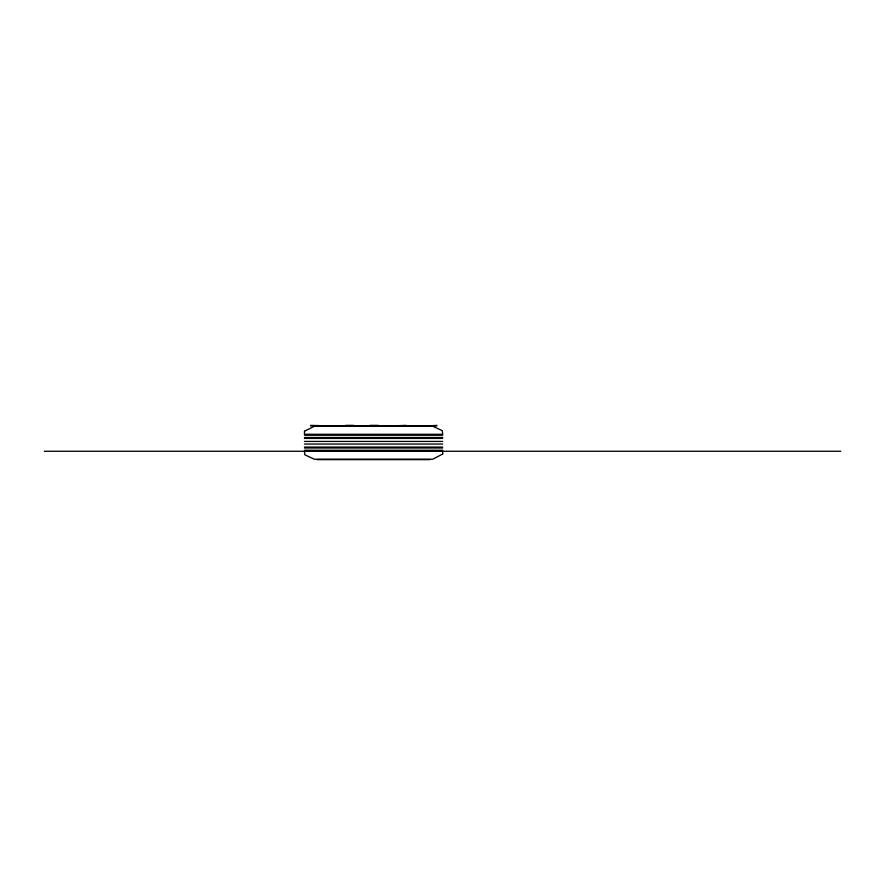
<?xml version="1.0" encoding="UTF-8"?>
<svg xmlns="http://www.w3.org/2000/svg" width="885" height="885" viewBox="0 0 885 885"><rect width="100%" height="100%" fill="white"/><g stroke="black" fill="none" stroke-linecap="round" stroke-linejoin="round"><path stroke-width="1.33" d="M310.524 425.364L328.7 425.884M345.46 425.364L353.723 425.364M369.786 425.364L378.315 425.364M406.093 425.364L392.243 425.884M436.814 425.364L428.738 425.884M310.524 425.884L436.814 425.884M304.451 435.232L442.699 435.232M304.451 437.489L442.699 437.489M304.451 438.418L442.699 438.418M304.451 441.427L442.699 441.427M304.451 444.06L442.699 444.06M304.451 447.058L442.699 447.058M304.451 447.998L442.699 447.998M304.451 450.255L442.699 450.255M44.25 451.262L840.75 451.262M317.217 459.636L429.933 459.636M427.632 425.884L415.53 425.884M344.63 425.884L336.72 425.884M304.484 431.227L304.451 434.292L442.699 434.292L442.301 430.663L432.82 426.293L314.33 426.293L304.484 431.227M442.699 454.005L432.82 459.193L314.33 459.193L304.849 454.824L304.451 451.195L442.699 451.195L442.699 454.005"/></g></svg>
